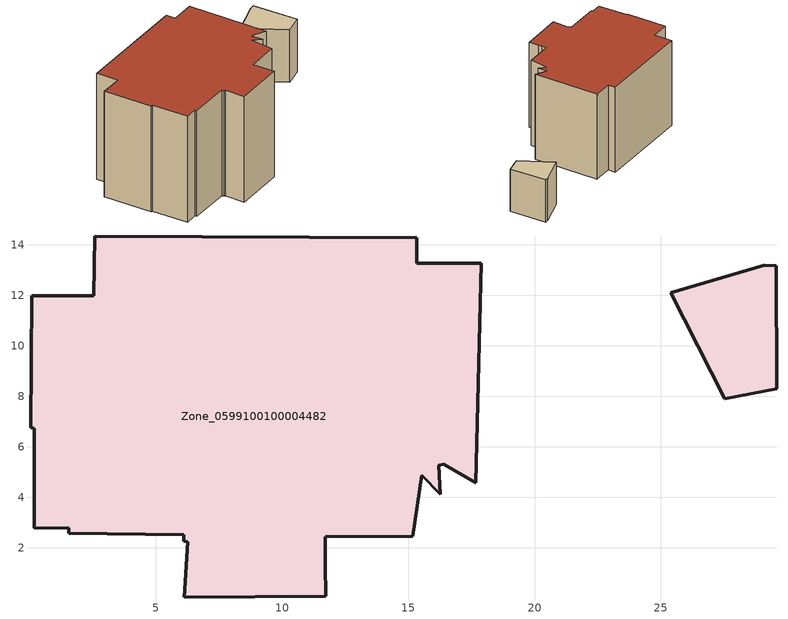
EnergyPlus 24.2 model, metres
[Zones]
Zone_0599100100004482
 floor ground (C_G): 0.04,6.75 0.09,11.98 2.54,11.98 2.57,14.35 15.34,14.28 15.33,13.27 17.82,13.27 17.89,13.27 17.68,4.58 16.41,5.31 16.21,5.28 16.27,4.13 15.54,4.88 15.18,2.46 11.71,2.44 11.71,1.88 11.71,1.36 11.72,0.09 6.12,0.06 6.26,2.24 6.11,2.26 6.11,2.53 1.55,2.58 1.54,2.81 0.19,2.77 0.19,6.74 z0; 29.57,13.19 29.6,8.3 27.54,7.9 25.4,12.11 29.09,13.19 z0
 wall outside (C_F): 15.33,13.27 15.34,14.28 2.57,14.35 2.54,11.98 0.09,11.98 0.04,6.75 0.19,6.74 0.19,2.77 1.54,2.81 1.55,2.58 6.11,2.53 6.11,2.26 6.26,2.24 6.12,0.06 11.72,0.09 11.71,1.36 11.71,1.88 11.71,2.44 15.18,2.46 15.54,4.88 16.27,4.13 16.21,5.28 16.41,5.31 17.68,4.58 17.89,13.27 17.82,13.27 15.33,13.27 z0:11.71; 29.6,8.3 29.57,13.19 29.09,13.19 25.4,12.11 27.54,7.9 29.6,8.3 z0:5.83; 29.57,13.19 29.09,13.19 25.4,12.11 27.54,7.9 29.6,8.3 z5.83
 roof outside (C_R): 0.04,6.75 0.19,6.74 0.19,2.77 1.54,2.81 1.55,2.58 6.11,2.53 6.11,2.26 6.26,2.24 6.12,0.06 11.72,0.09 11.71,1.36 11.71,1.88 11.71,2.44 15.18,2.46 15.54,4.88 16.27,4.13 16.21,5.28 16.41,5.31 17.68,4.58 17.89,13.27 17.82,13.27 15.33,13.27 15.34,14.28 2.57,14.35 2.54,11.98 0.09,11.98 z11.71
[BUILDING]
Pand.0599100100004482: North Axis=0; Terrain=City; Loads Convergence Tolerance Value=0.04; Temperature Convergence Tolerance Value=0.4; Solar Distribution=FullExterior; Maximum Number of Warmup Days=25; Minimum Number of Warmup Days=1
[Site:Location]
Rotterdam.The.Hague.AP_ZH_NLD Design_Conditions: Latitude=51.96; Longitude=4.45; Time Zone=1; Elevation=-4.5
[SITE:GROUNDTEMPERATURE:BUILDINGSURFACE]
18, 18, 18, 18, 18, 18, 18, 18, 18, 18, 18, 18
[MATERIAL] Thermal Absorptance=0.9; Solar Absorptance=0.7; Visible Absorptance=0.7
Name | Roughness | Thickness | Conductivity | Density | Specific Heat
G.D.2015-2018 | MediumSmooth | 0.15 | 0.0428571 | 540 | 1210
F.D.2015-2018 | Rough | 0.3 | 0.0666667 | 1920 | 840
R.D.2015-2018 | MediumRough | 0.2 | 0.0333333 | 1500 | 1000
[CONSTRUCTION]
C_G: G.D.2015-2018
C_F: F.D.2015-2018
C_R: R.D.2015-2018
[ZONE]
Zone_0599100100004482: Type=1; Multiplier=1; Ceiling Height=Autocalculate; Volume=Autocalculate; Floor Area=autocalculate; Part of Total Floor Area=Yes
[ZONEINFILTRATION:DESIGNFLOWRATE]
Infil_Zone_0599100100004482: Zone or ZoneList or Space or SpaceList=Zone_0599100100004482; Schedule=AlwaysOn; Design Flow Rate Calculation Method=Flow/Area; Flow Rate per Floor Area=0.0021; Constant Term Coefficient=1; Temperature Term Coefficient=0; Velocity Term Coefficient=0; Velocity Squared Term Coefficient=0
[HVACTEMPLATE:ZONE:IDEALLOADSAIRSYSTEM]
Zone_0599100100004482: Maximum Heating Supply Air Temperature=50; Minimum Cooling Supply Air Temperature=13; Maximum Heating Supply Air Humidity Ratio=0.0156; Minimum Cooling Supply Air Humidity Ratio=0.0077; Heating Limit=NoLimit; Cooling Limit=NoLimit; Dehumidification Control Type=ConstantSensibleHeatRatio; Cooling Sensible Heat Ratio=0.7; Dehumidification Setpoint=60; Humidification Control Type=None; Humidification Setpoint=30; Outdoor Air Method=None; Outdoor Air Flow Rate per Person=0.00944; Outdoor Air Flow Rate per Zone Floor Area=0; Outdoor Air Flow Rate per Zone=0; Demand Controlled Ventilation Type=None; Outdoor Air Economizer Type=NoEconomizer; Heat Recovery Type=None; Sensible Heat Recovery Effectiveness=0.7; Latent Heat Recovery Effectiveness=0.65
[ZONECONTROL:THERMOSTAT]
ThermostatControl_Zone_0599100100004482: Zone or ZoneList=Zone_0599100100004482; Control Type Schedule=DualSetpointControlType; Control 1=Thermostat_Zone_0599100100004482; Temperature Difference Between Cutout And Setpoint=0
[THERMOSTATSETPOINT:DUALSETPOINT]
Thermostat_Zone_0599100100004482: Heating Setpoint Temperature Schedule=HeatingSetpoint_Zone_0599100100004482; Cooling Setpoint Temperature Schedule=CoolingSetpoint_Zone_0599100100004482
[SCHEDULE:COMPACT]
HeatingSetpoint_Zone_0599100100004482: Through: 12/31, For: AllDays, Until: 24:00, 21
CoolingSetpoint_Zone_0599100100004482: Through: 12/31, For: AllDays, Until: 24:00, 24
DualSetpointControlType: Through: 12/31, For: AllDays, Until: 24:00, 4
AlwaysOn: Through: 12/31, For: AllDays, Until: 24:00, 1
